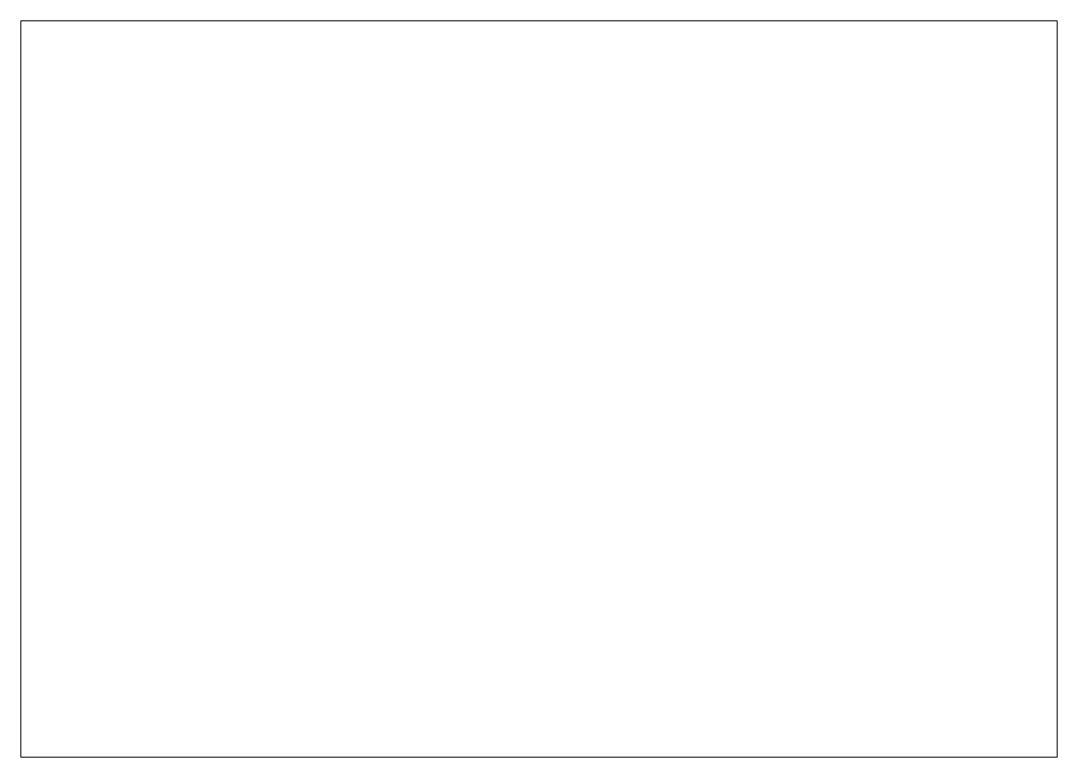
# Model space of a CAD drawing. Header units: inches. Extents: x -1.22 to 1.49, y -0.69 to 1.24.
import ezdxf

# ---------------------------------------------------------------- set-up
doc = ezdxf.new("R2010")
doc.units = ezdxf.units.IN
doc.header["$MEASUREMENT"] = 0

msp = doc.modelspace()

# ---------------------------------------------------------------- linework, layer by layer
at = {"color": 7, "linetype": 'Continuous', "lineweight": 15}
for p, q in [((-1.2249, 1.2373), (-1.2249, -0.6918)), ((1.4916, 1.2373), (-1.2249, 1.2373)), ((1.4916, -0.6918), (1.4916, 1.2373)), ((-1.2249, -0.6918), (1.4916, -0.6918))]:
    msp.add_line(p, q, dxfattribs=at)

doc.saveas('drawing.dxf')
